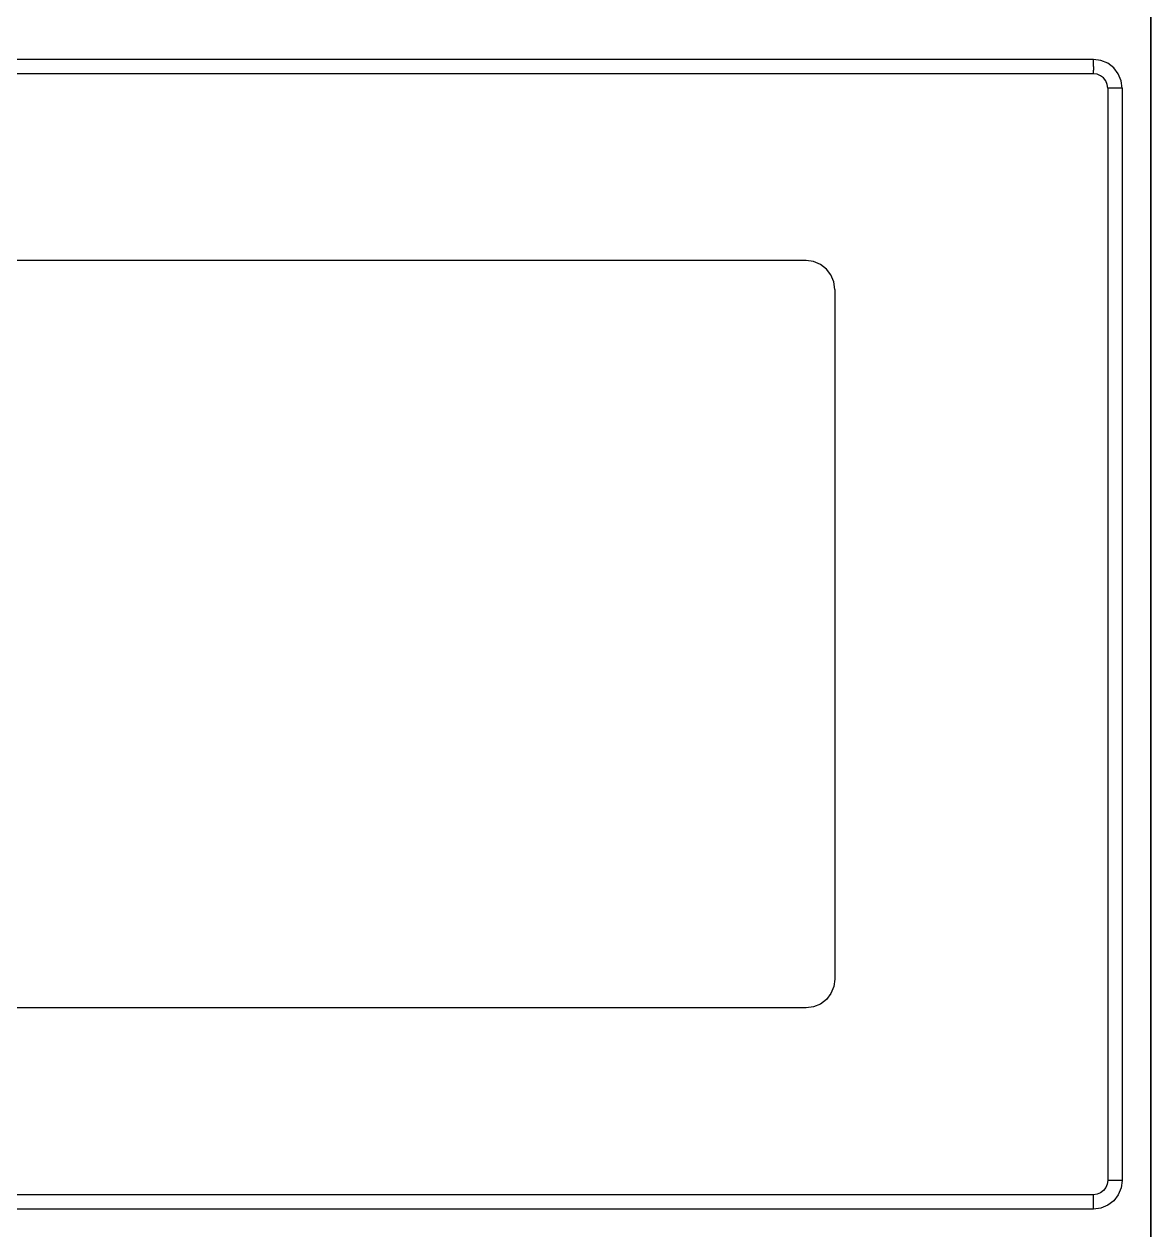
# Model space of a CAD drawing. Header units: inches. Extents: x -969 to 2045, y -594 to 12.
# Drawn here: x 1280.95 to 1320.16, y -194.25 to -152.3 of the extents above; entities that cross this region are included whole.
import ezdxf

# ---------------------------------------------------------------- set-up
doc = ezdxf.new("R2010")
doc.units = ezdxf.units.IN
doc.header["$MEASUREMENT"] = 0

msp = doc.modelspace()

# ---------------------------------------------------------------- linework, layer by layer
at = {"color": 7, "lineweight": 30}
for p, q in [((1320.161, -203.527), (1320.161, -143.527)), ((1320.161, -143.527), (1320.161, -203.527)), ((1320.161, -203.527), (1320.161, -143.527)), ((1320.161, -143.527), (1320.161, -203.527)), ((1318.161, -153.527), (1224.161, -153.527)), ((1318.161, -153.527), (1224.161, -153.527)), ((1318.42, -153.561), (1318.161, -153.527)), ((1318.161, -153.544), (1318.161, -153.527)), ((1318.42, -153.561), (1318.161, -153.527)), ((1318.161, -153.544), (1318.161, -153.527)), ((1318.161, -153.594), (1318.161, -153.544)), ((1318.161, -153.594), (1318.161, -153.544)), ((1318.161, -153.673), (1318.161, -153.594)), ((1318.161, -153.673), (1318.161, -153.594)), ((1318.161, -153.777), (1318.161, -153.673)), ((1318.161, -153.777), (1318.161, -153.673)), ((1318.161, -153.777), (1318.161, -153.898)), ((1318.161, -153.777), (1318.161, -153.898)), ((1318.161, -154.027), (1318.161, -153.898)), ((1318.161, -154.027), (1318.161, -153.898)), ((1318.661, -153.661), (1318.42, -153.561)), ((1318.661, -153.661), (1318.42, -153.561)), ((1318.868, -153.82), (1318.661, -153.661)), ((1318.868, -153.82), (1318.661, -153.661)), ((1319.027, -154.027), (1318.868, -153.82)), ((1319.027, -154.027), (1318.868, -153.82)), ((1318.161, -154.027), (1224.161, -154.027)), ((1318.161, -154.027), (1224.161, -154.027)), ((1318.29, -154.044), (1318.161, -154.027)), ((1318.29, -154.044), (1318.161, -154.027)), ((1318.411, -154.094), (1318.29, -154.044)), ((1318.411, -154.094), (1318.29, -154.044)), ((1318.515, -154.173), (1318.411, -154.094)), ((1318.515, -154.173), (1318.411, -154.094)), ((1318.594, -154.277), (1318.515, -154.173)), ((1318.594, -154.277), (1318.515, -154.173)), ((1318.644, -154.398), (1318.594, -154.277)), ((1318.644, -154.398), (1318.594, -154.277)), ((1319.127, -154.268), (1319.027, -154.027)), ((1319.127, -154.268), (1319.027, -154.027)), ((1319.161, -154.527), (1319.127, -154.268)), ((1319.161, -154.527), (1319.127, -154.268)), ((1318.661, -154.527), (1318.644, -154.398)), ((1318.661, -154.527), (1318.644, -154.398)), ((1318.661, -154.527), (1318.661, -192.527)), ((1318.79, -154.527), (1318.661, -154.527)), ((1318.661, -154.527), (1318.661, -192.527)), ((1318.79, -154.527), (1318.661, -154.527)), ((1318.911, -154.527), (1318.79, -154.527)), ((1318.911, -154.527), (1318.79, -154.527)), ((1319.015, -154.527), (1318.911, -154.527)), ((1319.015, -154.527), (1318.911, -154.527)), ((1319.094, -154.527), (1319.015, -154.527)), ((1319.094, -154.527), (1319.015, -154.527)), ((1319.144, -154.527), (1319.094, -154.527)), ((1319.144, -154.527), (1319.094, -154.527)), ((1319.161, -154.527), (1319.144, -154.527)), ((1319.161, -154.527), (1319.144, -154.527)), ((1319.161, -154.527), (1319.161, -192.527)), ((1319.161, -154.527), (1319.161, -192.527)), ((1308.161, -160.527), (1234.161, -160.527)), ((1308.161, -160.527), (1234.161, -160.527)), ((1308.42, -160.561), (1308.161, -160.527)), ((1308.42, -160.561), (1308.161, -160.527)), ((1308.661, -160.661), (1308.42, -160.561)), ((1308.661, -160.661), (1308.42, -160.561)), ((1308.868, -160.82), (1308.661, -160.661)), ((1308.868, -160.82), (1308.661, -160.661)), ((1309.027, -161.027), (1308.868, -160.82)), ((1309.027, -161.027), (1308.868, -160.82)), ((1309.127, -161.268), (1309.027, -161.027)), ((1309.127, -161.268), (1309.027, -161.027)), ((1309.161, -161.527), (1309.127, -161.268)), ((1309.161, -161.527), (1309.127, -161.268)), ((1309.161, -161.527), (1309.161, -185.527)), ((1309.161, -161.527), (1309.161, -185.527)), ((1309.127, -185.786), (1309.027, -186.027)), ((1309.127, -185.786), (1309.027, -186.027)), ((1309.161, -185.527), (1309.127, -185.786)), ((1309.161, -185.527), (1309.127, -185.786)), ((1308.868, -186.234), (1308.661, -186.393)), ((1308.868, -186.234), (1308.661, -186.393)), ((1309.027, -186.027), (1308.868, -186.234)), ((1309.027, -186.027), (1308.868, -186.234)), ((1308.161, -186.527), (1234.161, -186.527)), ((1308.161, -186.527), (1234.161, -186.527)), ((1308.42, -186.493), (1308.161, -186.527)), ((1308.42, -186.493), (1308.161, -186.527)), ((1308.661, -186.393), (1308.42, -186.493)), ((1308.661, -186.393), (1308.42, -186.493)), ((1318.661, -192.527), (1318.644, -192.656)), ((1318.661, -192.527), (1318.644, -192.656)), ((1318.79, -192.527), (1318.661, -192.527)), ((1318.79, -192.527), (1318.661, -192.527)), ((1318.911, -192.527), (1318.79, -192.527)), ((1318.911, -192.527), (1318.79, -192.527)), ((1319.015, -192.527), (1318.911, -192.527)), ((1319.015, -192.527), (1318.911, -192.527)), ((1319.094, -192.527), (1319.015, -192.527)), ((1319.094, -192.527), (1319.015, -192.527)), ((1319.144, -192.527), (1319.094, -192.527)), ((1319.144, -192.527), (1319.094, -192.527)), ((1319.161, -192.527), (1319.127, -192.786)), ((1319.161, -192.527), (1319.127, -192.786)), ((1319.161, -192.527), (1319.144, -192.527)), ((1319.161, -192.527), (1319.144, -192.527)), ((1318.515, -192.881), (1318.411, -192.96)), ((1318.515, -192.881), (1318.411, -192.96)), ((1318.594, -192.777), (1318.515, -192.881)), ((1318.594, -192.777), (1318.515, -192.881)), ((1318.644, -192.656), (1318.594, -192.777)), ((1318.644, -192.656), (1318.594, -192.777)), ((1319.127, -192.786), (1319.027, -193.027)), ((1319.127, -192.786), (1319.027, -193.027)), ((1318.161, -193.027), (1224.161, -193.027)), ((1318.161, -193.027), (1224.161, -193.027)), ((1318.29, -193.01), (1318.161, -193.027)), ((1318.29, -193.01), (1318.161, -193.027)), ((1318.161, -193.156), (1318.161, -193.027)), ((1318.161, -193.156), (1318.161, -193.027)), ((1318.161, -193.277), (1318.161, -193.156)), ((1318.161, -193.277), (1318.161, -193.156)), ((1318.161, -193.381), (1318.161, -193.277)), ((1318.161, -193.381), (1318.161, -193.277)), ((1318.411, -192.96), (1318.29, -193.01)), ((1318.411, -192.96), (1318.29, -193.01)), ((1318.868, -193.234), (1318.661, -193.393)), ((1318.868, -193.234), (1318.661, -193.393)), ((1319.027, -193.027), (1318.868, -193.234)), ((1319.027, -193.027), (1318.868, -193.234)), ((1318.161, -193.527), (1224.161, -193.527)), ((1318.161, -193.527), (1224.161, -193.527)), ((1318.161, -193.46), (1318.161, -193.381)), ((1318.161, -193.46), (1318.161, -193.381)), ((1318.161, -193.51), (1318.161, -193.46)), ((1318.161, -193.51), (1318.161, -193.46)), ((1318.42, -193.493), (1318.161, -193.527)), ((1318.42, -193.493), (1318.161, -193.527)), ((1318.161, -193.51), (1318.161, -193.527)), ((1318.161, -193.51), (1318.161, -193.527)), ((1318.661, -193.393), (1318.42, -193.493)), ((1318.661, -193.393), (1318.42, -193.493))]:
    msp.add_line(p, q, dxfattribs=at)

doc.saveas('drawing.dxf')
